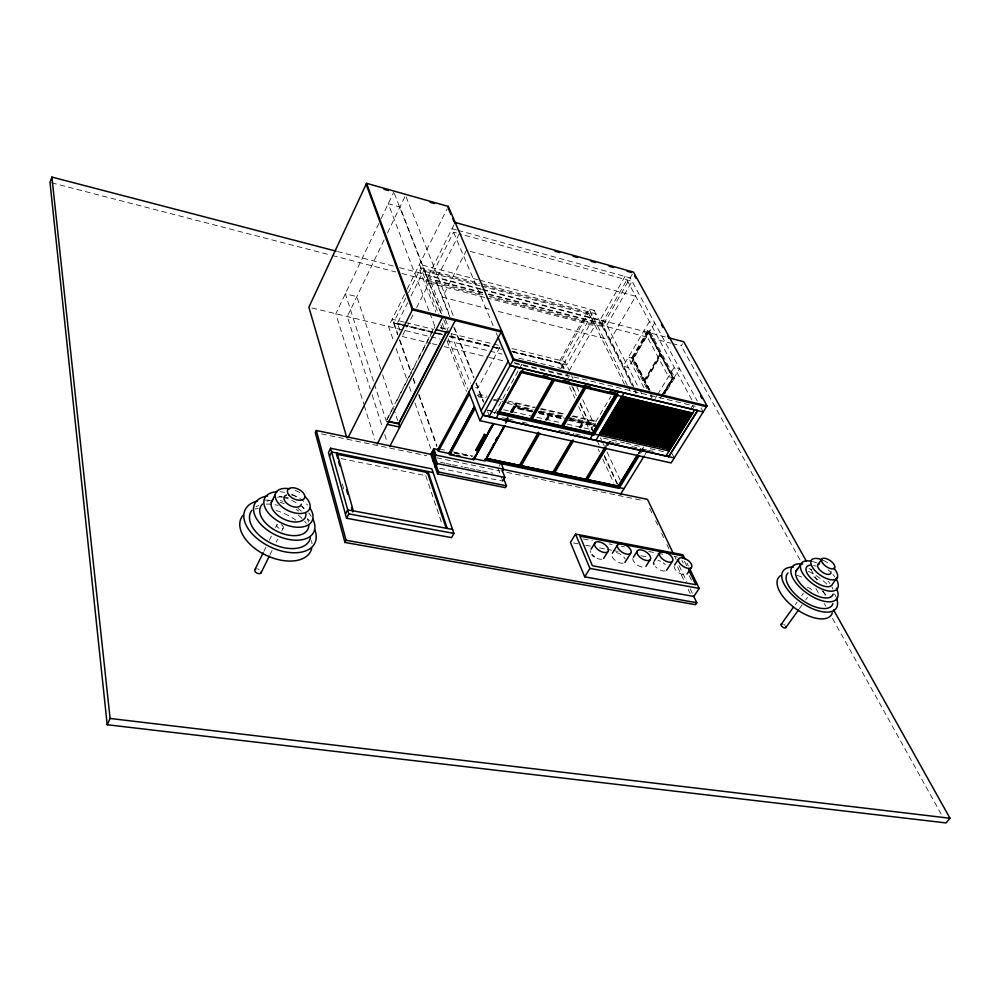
<?xml version="1.0" encoding="UTF-8"?>
<svg xmlns="http://www.w3.org/2000/svg" width="1000" height="1000" viewBox="0 0 1000 1000"><rect width="100%" height="100%" fill="white"/><g stroke="black" fill="none" stroke-linecap="round" stroke-linejoin="round"><path stroke-width="0.75" stroke-dasharray="5 3.75" d="M378.875 223.412L335.838 313.75L363.75 403.938M381.15 218.637L393.812 192.05M384.113 239.925L347.275 316.525L370.238 388.862M387.463 232.963L405.538 195.362M263.875 551.388L265.95 547.188M269.4 540.188L271.462 536M275.6 527.6L276.975 524.8M270.025 554.7L272.1 550.513M276.25 542.125L277.638 539.325M281.8 530.938L283.175 528.15M404.475 294.538L388.562 326.538L393.638 341.225M407.175 289.113L447.175 208.7M405.775 298.075L393.45 322.8L435.625 333.088M408.512 292.575L420.838 267.863L479.487 283.238M433.175 332.163L393.537 323.038L401.112 324.888M400.012 330.575L397.413 323.212L407.638 302.762M411.05 295.938L424 270.025L478.312 284.25M454.062 224.688L425.85 280.825L483.15 295.65M402.788 335.1L413.837 313.163M416.6 307.675L429.038 283L424 270.025M459.3 233.775L435.525 280.75L449.762 316.887M386.9 419.425L434.825 326.2M387.038 419.862L389.162 415.75M389.862 414.375L394.087 406.15M396.912 400.662L415.238 365.012M418.062 359.525L434.975 326.613M499.925 347.238L477.812 388.075L471.712 386.675M494.487 413.75L518.775 369.8M519.513 368.462L521.725 364.475L523.575 368.75M504.95 421.7L507.212 417.65M510.225 412.25L513.825 405.812L531.95 409.938M505.275 421.6L507.525 417.562M510.538 412.188L515.788 402.775L516.487 404.45L511.975 412.525M506.1 421.337L508.363 417.287M511.375 411.887L516.075 403.462L534.2 407.612M505.375 423.312L508.387 417.912M511.413 412.525L514.362 406.987L514.825 408.1L512.562 412.15M511.525 412.8L514.538 407.4L531.25 411.2M505.95 423.288L508.963 417.9M499.125 466.062L500.988 462.775M562.575 368.162L560.188 362.962L588.438 313.075L484.35 285.825M624.5 384.325L589.6 314.475L590.775 312.413M511.975 351.4L561.975 363.612L513.237 352.238M479.712 280.212L594.125 310.312L561.138 368.413L532.375 361.438M568.488 371.887L566.175 375.962L513.488 363.275M569.263 370.538L594.812 325.825L588.438 313.075M545.312 420.213L548.375 414.888L548.75 415.75L546.45 419.738M546.362 420.45L549.412 415.125L549.788 415.988L547.5 419.975M601.675 323.875L626.875 279.9M632.312 274.163L602.288 326.475L490.7 297.613M579.038 427.825L582.125 422.562L582.513 423.425L580.2 427.362M580.062 428.05L583.15 422.8L583.538 423.65L581.225 427.6M646.737 388.537L631.275 358.462L648.075 330.05L649.312 330.375L674.788 377.725L664.775 394.1M632.25 358.225L647.887 331.788M649.312 330.375L632.513 358.762L631.275 358.462M591.25 429.462L610.775 396.475M605.575 446.075L607.975 442.075M606.575 446.3L608.975 442.3M607.775 445.825L610.988 440.487M800.025 559.875L681.237 345.9L682.5 343.825M655.225 398.425L656.812 395.825M657.6 394.525L674.188 367.275L679.638 368.638L664.163 393.975M662.312 394.275L672.475 377.638M660.337 398.2L672.837 377.725L648.238 331.875M661.95 396.35L673.512 377.413L674.788 377.725M664 393.212L673.375 377.863L648.763 332.013L633.125 358.45L649.25 389.75M664.362 393.3L673.737 377.95M638.35 453.312L642.325 446.6M638.475 453.587L640.9 449.637M638.812 454.275L643.475 446.975M641.188 450.863L643.6 446.938M640.713 453.2L643.95 447.938M645 454.675L647.425 450.763M691.087 407.925L692.525 405.613L693.662 407.713M795.312 604.575L797.1 602.075M801.562 595.825L803.35 593.325M799.475 608.575L802.163 604.825M805.75 599.825L807.537 597.337M573.5 542.962L578.1 543.837M585.763 545.288L590.363 546.163M599.562 547.913L605.688 549.075M607.225 549.362L611.825 550.237M613.35 550.525L617.95 551.4M640.938 555.763L648.6 557.225M583.25 538.962L592.375 540.712M609.1 543.913L612.137 544.5M621.263 546.25L624.312 546.825M648.637 551.487L656.237 552.95M657.763 553.237L663.85 554.412M674.488 556.45L677.537 557.025M340.988 458.587L426.35 475.775M439.775 468.237L502.863 481.138M440.5 462.325L445 463.25M446.488 463.562L450.975 464.487M452.475 464.8L462.95 466.95M464.45 467.262L468.938 468.188M470.438 468.5L474.925 469.425M476.413 469.738L480.913 470.662M482.4 470.962L492.875 473.125M321.4 433.9L426.65 455.712M436.763 457.812L499.875 470.9M506.875 472.35L643.275 500.625M439.538 449.05L447.137 450.637M453.212 451.925L472.962 456.075M454.45 452.75L471.163 456.25M454.312 452.975L471.975 456.688M603.312 438.137L624.475 442.887M625.988 443.225L642.613 446.95M650.175 448.638L663.775 451.688M502.488 417.713L507.05 418.725M508.575 419.062L513.138 420.087M522.275 422.125L529.875 423.825M558.787 430.288L563.35 431.312M564.875 431.65L574.012 433.688M575.525 434.025L584.663 436.075M609.012 441.512L613.575 442.537M615.087 442.875L619.663 443.888M631.838 446.613L640.962 448.65M642.487 448.988L647.05 450.012M648.575 450.35L653.138 451.375M503.512 409.725L530.75 415.887M536.8 417.25L561.013 422.725M567.062 424.087L592.788 429.9M487.463 410.075L494.888 411.75M487.562 410.363L495 412.025M491.05 411.737L495.562 412.75M532.587 411.125L514.225 406.788L513.825 405.812M538.375 412.275L564.475 418.387M570.062 419.487L595.725 425.337M532.863 411.325L513.237 406.85L513.638 407.837L531.775 411.95M538.913 412.7L563.075 418.188M570.625 419.913L594.775 425.4M538.837 412.925L563.138 418.45M569.212 419.837L595.037 425.712M539.325 413.663L561.987 418.812M568.038 420.188L595.225 426.375M477.9 394.1L487.013 396.188M497.537 398.587L502.15 399.65M508.113 401.012L535.413 407.262M541.35 408.625L565.6 414.175M573.075 415.887L597.25 421.413M540.237 408.988L564.4 414.525M571.95 416.25L596.112 421.775M477.062 395.438L486.163 397.512M493.738 399.25L502.837 401.325M504.35 401.675L516.487 404.45M478.237 396.763L484.338 398.15M493.475 400.238L501.087 401.975M507.175 403.363L533.062 409.275M540.675 411.012L568.088 417.262M569.612 417.612L595.5 423.512M539.5 411.662L565.175 417.512M566.688 417.85L595.375 424.387M513.938 406.087L532.038 410.213M538.075 411.587L563.725 417.425M569.75 418.8L595.4 424.637M514.212 362.663L695.325 406.287M402.088 336.475L430.7 343.35M432.2 343.713L438.225 345.163M444.237 346.613L487.9 357.125M489.4 357.475L504.45 361.1M311.875 307.938L429.438 336.463M430.95 336.825L440.025 339.025M447.6 340.863L488.475 350.788M489.988 351.15L502.1 354.087M518.75 358.125L530.862 361.062M404.325 322.2L392.2 319.225L397.65 334.775M405.838 322.562L433.137 329.25M451.325 333.713L492.262 343.738M493.775 344.113L498.325 345.225M511.962 348.575L565.025 361.575L568.962 370.037M397.413 323.212L401.938 324.325M403.438 324.688L432.075 331.688M438.113 333.15L442.625 334.263M450.163 336.1L490.863 346.037M496.887 347.512L499.9 348.25M511.962 351.188L560.188 362.962M434.688 332.537L442.262 334.387M449.85 336.238L490.763 346.225M492.275 346.6L499.85 348.438M437.125 333.462L443.15 334.925M450.688 336.763L501.887 349.263M512.438 351.838L566.65 365.062L595.862 313.75L480.988 283.625M402.625 325.25L432.925 332.65M434.438 333.013L442.025 334.862M449.6 336.712L490.5 346.7M492.025 347.062L501.112 349.288M440.462 327.587L447.512 329.325M440.625 328L447.675 329.738M673.925 378L668.475 376.65L643.988 330.775L649.3 332.15M489.35 309.137L442.475 297.175L466.4 250.375L635.725 296.25L610.35 340.012L495.4 310.688M482.35 292.9L429.825 279.275L453.537 232.188L458.038 233.425M488.325 294.45L606.812 325.2L632.062 281.325L459.538 233.837M51.513 182.763L330.887 255.138M332.4 255.538L395.825 271.962M401.863 273.525L483.413 294.65M489.45 296.225L670.662 343.162M672.175 343.55L681.237 345.9M429.038 283L484.8 297.413M486.312 297.8L594.812 325.825M648.725 331.375L647.487 331.05L672.9 378.425L674.163 378.738L648.075 330.05M337.6 251.525L393.525 266.1M399.575 267.675L481.2 288.95M482.713 289.35L665.625 337.013M481.262 289.462L428.425 275.7L443.175 313.5M482.775 289.85L605.037 321.7L638.75 388.025M482.612 292.4L435.788 280.238L450.037 316.375M488.663 293.975L601.95 323.387L633.4 385.625M478.2 279.812L419.487 264.363L438.8 314.325M479.862 285.788L419.738 270.062L435.875 311.962M481.375 286.175L589.6 314.475M456.55 229.925L452.062 228.675L493.162 325.7M458.05 230.338L630.188 277.887L697.337 401.112M810.8 569.113L816.875 580M822.962 590.9L826.012 596.337M815.913 588.5L818.938 593.95M824.237 603.488L825.75 606.225M832.562 618.488L941.513 814.75M701 407.837L703.238 411.95M691.787 399.775L625.013 276.45L599.9 320.363L633.425 386.737M649.788 389.888L633.65 358.575L628.375 357.25L644.425 388.587M649.987 390.588L633.088 357.788L631.862 357.475L650.15 393.013M632.6 358.312L648.713 389.625M650.85 394.375L652.262 397.113M650.25 395.375L651.65 398.113M639.45 389.387L642.487 395.375M672.163 453.75L674.287 457.925M634.113 388.1L636.875 393.562M594.125 310.312L631.912 385.188M634.712 390.737L636.1 393.512M627.3 385.3L589.05 308.975L560 360.337L563.9 368.812M628 386.688L630.775 392.238M687.025 563.175L688.375 565.988M684.5 561.225L687.175 566.763M681.9 560.388L683.238 563.15M689.225 575.612L692.55 582.537M674.812 556.65L676.15 559.438M679.062 565.562L686.8 581.788M690.138 588.775L692.8 594.362M649.65 508.237L652.3 513.825M655.625 520.812L657.625 525.013M661.612 533.4L663.6 537.587M666.925 544.575L668.913 548.763M677.55 566.938L683.538 579.513M688.188 589.3L690.188 593.488M571.587 375.688L572.9 378.5M576.838 386.975L578.8 391.213M582.737 399.675L595.2 426.488M600.438 437.788L602.413 442.013M603.062 443.425L604.375 446.25M607 451.9L620.125 480.125M561.975 363.612L564.587 369.275M567.2 374.925L568.513 377.762M573.088 387.663L576.35 394.738M580.275 403.225L592.688 430.112M604.45 455.575L617.513 483.875M571.725 385.763L576.287 395.65M580 403.7L592.413 430.575M597.638 441.9L599.1 445.087M604.163 456.05L617.225 484.35M569.587 386.8L574.788 398.125M578.688 406.6L589.75 430.65M598.2 449.038L599.5 451.875M602.75 458.95L613.8 482.987M496.188 332.825L497.388 335.688M406.112 196.8L454.087 317.65M454.6 327.938L473.975 377.075M476.25 382.85L483.663 401.637M487.65 411.75L488.787 414.65M453.75 327.013L473.688 377.6M475.962 383.387L483.438 402.362M445.438 319.312L448.837 328.038M451.112 333.85L470.387 383.275M441.55 313.988L399.963 206.975L388.263 203.713L429.275 311.613M443.8 319.762L448.862 332.775M394.375 193.487L441.912 315.912M442.175 323.075L444.988 330.35M448.175 338.6L467.713 389.137M497.887 468.263L503.775 483.5M440.875 324.975L442.55 329.312M447 340.863L466.475 391.438M429.837 313.075L436.138 329.663M393.775 322.55L397.887 334.288M399.95 340.15L411.262 372.438M413.325 378.3L415.9 385.637M418.988 394.438L436.987 445.8M399.375 339.725L411.175 373.4M413.062 378.8L415.788 386.575M418.725 394.938L436.812 446.6M396.175 348.562L407.337 380.85M409.363 386.725L411.9 394.062M414.95 402.875L430.675 448.375M425.75 475.662L442.45 525.337M380.775 369.25L356.85 296.625L345.363 293.762L373.85 382.388M382.6 374.8L397.675 420.525M374.325 383.875L387.35 424.387M372.1 394.762L382.413 427.238M384.75 434.625L387.1 442M364.212 405.412L374.738 439.412M342.375 484.075L344.025 490M291.25 494.825A9.338 5.35 25.5 0 1 296.575 496.925M277.475 497.262A18.613 10.75 25.5 0 1 283.025 496.9M285.663 497.25A18.613 10.75 25.5 0 1 288.363 497.9M302.425 506.637A18.613 10.75 25.5 0 1 303.875 508.575M295.212 490.412A18.675 10.688 25.5 0 1 300.375 493.013M266.988 501.287A26.2 15.25 25.4 0 1 270.538 500.4M280.387 500.688A26.2 15.25 25.4 0 1 282.913 501.25M297.838 508.288A26.2 15.25 25.4 0 1 301.388 511.238M307.475 519.362A26.2 15.25 25.4 0 1 308.438 522.087M280.038 491.775A26.275 15.175 25.5 0 1 284.488 492.325M292.087 494.55A26.275 15.175 25.5 0 1 307.6 505M256.075 506.725A32.638 19.15 25.4 0 1 258.625 505.562M266.35 504.113A32.638 19.15 25.4 0 1 278.038 505.363M298.375 515.237A32.638 19.15 25.4 0 1 306.35 523.425M279.413 496.488A32.75 19.062 25.4 0 1 282.087 497.075M283.45 497.425A32.75 19.062 25.4 0 1 297.863 503.762M300.225 505.312A32.75 19.062 25.4 0 1 305.575 509.637M308.712 512.913A32.75 19.062 25.4 0 1 311.275 516.312M255.025 508.963A38.5 22.763 25.3 0 1 258.2 508.525M276.012 510.5A38.5 22.763 25.3 0 1 295.738 520.1M311.475 540.588A38.5 22.763 25.3 0 1 312 543.737M263.825 500.138A38.625 22.662 25.4 0 1 269.8 500.3M280.038 502.275A38.625 22.662 25.4 0 1 284.237 503.65M296.2 509.487A38.625 22.662 25.4 0 1 298.625 511.075M307.438 518.575A38.625 22.662 25.4 0 1 309.438 520.837M257.475 568.875A3.475 2.125 25.1 0 1 259.15 569.45M281.238 524.738A3.538 2.075 25.4 0 1 282.587 528.638A3.538 2.075 25.4 0 1 277.188 526.725A3.538 2.075 25.4 0 1 279.538 524.138M813.512 565.462A15.613 7.225 35.2 0 1 816.137 566.175M823.363 560.375A15.662 7.188 35.1 0 1 830.462 564.875M809.075 568.638A21.988 10.263 35.2 0 1 811.95 569.675M828.037 581.188A21.988 10.263 35.2 0 1 829.925 583.55M832.038 587.05A21.988 10.263 35.2 0 1 832.938 589.275M812.463 561.512A22.05 10.2 35.2 0 1 816.737 562.95M828.162 569.913A22.05 10.2 35.2 0 1 830.175 571.688M832.875 574.462A22.05 10.2 35.2 0 1 834.775 576.838M813.85 576.888A27.413 12.9 35.3 0 1 820.725 581.812M797.075 575.363A32.35 15.362 35.4 0 1 803.725 577.95M822.087 590.825A32.35 15.362 35.4 0 1 826.725 596.087M808.45 571.312A32.438 15.275 35.3 0 1 827.825 585.188M834.625 594.1A32.438 15.275 35.3 0 1 835.987 596.812M783.763 624.388A2.925 1.438 35.7 0 1 784.987 625.275M807.362 587.75A2.975 1.4 35.3 0 1 811.775 590.138M683.35 574.738A7.7 3.875 33.6 0 1 674.1 566.425M665.088 570.962A7.738 3.938 33.3 0 1 655.413 566.562M657.962 560.45A7.738 3.938 33.3 0 1 660.575 561.3M663.162 562.825A7.738 3.938 33.3 0 1 665.325 564.775M642.038 567.038A7.775 3.987 32.9 0 1 632.762 558.638M623.288 563.175A7.812 4.05 32.6 0 1 615.638 560.688A7.812 4.05 32.6 0 1 611.688 554.663M616.312 552.562A7.812 4.05 32.6 0 1 625.15 559.05M601.975 559.2A7.862 4.1 32.2 0 1 596.888 558.25M590.688 552.575A7.862 4.1 32.2 0 1 590.337 550.638M649.438 321.55L623.075 366.238L628.337 367.55L654.75 322.95L649.438 321.55M659.875 354.012L643.875 380.662L644.975 380.938L660.987 354.288L659.875 354.012M660.25 354.7L644.225 381.35L645.325 381.625L661.35 354.975L660.25 354.7"/><path stroke-width="1.5" d="M336.087 251.137L51.9 177.075L50 182.375L107.188 724.737L946.05 822.925L950 818.263L833.612 609.95M107.188 724.737L110.087 718.462L51.9 177.075M454.738 223.363L455.175 222.475L633.5 272.1L707.062 405.863L671.125 462.938L479.9 420.662L513.688 359.075L448.312 206.425L366.55 183.325L308.875 307.213L346.825 437.775M271.275 502.55L275.4 494.05M503.75 478.9L506.425 485.812L505.375 487.65L437.55 473.913L430.788 454.312L316.337 430.5L315.3 432.638L344.95 542.45L695.5 604.675L696.8 602.75L693.462 595.763M254.925 569.587L263.188 552.788M261.025 572.875L269.325 556.1M447.863 207.312L448.312 206.425M330.6 448.237L328.475 452.525L346.562 518.25L451.562 537.625L453.925 533.425L431.863 468.875L330.6 448.237L348.825 513.888L346.562 518.25M329.5 456.275L331.65 451.987L433.125 472.562M347.95 437.863L412.825 308.875L366.55 183.325M377.238 444.025L442.475 317.35M345.438 514.175L347.7 509.812L452.562 529.425M398.638 423.475L446.075 332.088M446.95 331.125L398.787 423.9L387.725 421.525M389.65 446.6L455.238 320.525M344.95 542.45L346.087 540.262L316.337 430.5M430.788 454.312L433.812 448.688L438.4 449.637M437.388 450.375L501.688 331.05L412.825 308.875M433.025 460.788L436.062 455.15L433.812 448.688M450.438 453.75L438.438 451.25L469.475 393.713M426.863 473.587L427.987 471.525L447.25 528.438M435.275 467.325L437.312 463.562L432.812 450.562M437.55 473.913L438.575 472.025L431.8 452.438M449.888 454.7L449.575 453.837L474.513 408.025L474.837 408.862L449.888 454.7L473.725 459.688L493.725 423.612M481.1 410.75L508.212 361.213M489.062 416.637L516.35 367.15M475.913 449.75L484.425 434.375L485.412 434.588L485.75 435.438L477.225 450.812L475.913 449.75L477.225 450.812M476.238 450.613L484.75 435.225L484.425 434.375M476.912 449.963L485.412 434.588M497.438 413.663L520.95 371.2L618.088 394.4L593.787 435.275L497.438 413.663L497.025 412.638M500.462 409.45L504.925 401.4M506.4 398.713L510.125 392.013M511.613 389.325L516.062 381.287M517.55 378.6L519.038 375.913M474.888 456.15L473.725 459.688M478.587 449.475L480.075 446.812M484.513 438.8L485.988 436.125M487.475 433.45L491.912 425.438M493.363 423.55L474 458.95L493.462 423.837M496.225 418.1L523.575 368.75M495.538 440.238L497.05 437.537M492.562 446.25L494.075 443.55M486.65 457.325L494.938 442.475M496.45 439.787L497.95 437.088M499.462 434.387L503.988 426.287M504.45 425.975L484.9 460.962L472.912 458.462M486.163 459.375L505.025 425.65M530.237 418.938L552.775 379.2L553.175 380.075L530.625 419.837L530.237 418.938L531.712 420.075L554.275 380.337L553.875 379.462M531.337 419.188L535.837 411.238M537.337 408.587L544.862 395.35M546.362 392.7L552.375 382.113M502.238 471.375L503.475 469.175L500.988 462.775M503.55 479.913L504.95 477.463L502.175 470.325M538.45 432.2L519.375 465.487L519.738 466.362L538.825 433.062M525.763 456.388L520.413 465.7L520.763 466.575L539.862 433.288M527.288 453.725L538.725 433.762M584.738 387.612L561.95 426.875L561.55 425.988L584.325 386.725M585.825 387.863L563.025 427.113L562.625 426.225L574.775 405.3M576.287 402.675L585.4 386.987M571.325 440.962L552.8 472.512L553.162 473.375L572.475 440.513M573.112 439.875L553.812 472.725L554.188 473.587L573.5 440.737M615.712 394.062L592.712 432.825L593.25 433.975M592.788 432.975L615.788 394.2L616.275 395.188M615.925 394.487L592.913 433.25L498.975 412.125M590.087 439.025L618.325 391.463M598.938 434.988L621.987 396.3L692.537 413.125L669 450.737M595.9 440.325L624.188 392.875M600.675 435.387L623.75 396.725M623.95 398.725L625.125 399L603.913 434.475L602.762 434.212L623.95 398.725L623.25 397.312M627.837 398.413L628.538 399.825L607.312 435.238L606.163 434.975L605.487 433.55L626.675 398.125M606.163 434.975L627.375 399.538L628.538 399.825M631.25 399.225L631.95 400.625L610.712 436L609.55 435.737L608.888 434.312L630.087 398.95M609.55 435.737L630.788 400.35L631.95 400.625M604.775 447.413L585.55 479.387L585.938 480.262L605.975 446.938M612.938 436.512L634.2 401.163L635.363 401.438L614.1 436.763L612.938 436.512L612.263 435.075L632.712 401.062M587.35 478.275L604.975 448.963M606.175 448.488L586.925 480.462L586.55 479.6M616.325 437.262L637.6 401.975L638.763 402.25L617.475 437.525L616.325 437.262L615.65 435.838L636.112 401.875M619.7 438.025L641 402.788L640.288 401.375L619.012 436.6L619.7 438.025L620.85 438.288L642.15 403.062L641 402.788M622.375 437.362L643.675 402.188L645.537 403.862L624.212 439.05L622.375 437.362L623.525 437.625M623.062 438.787L644.388 403.587M648.2 403.263L648.925 404.663L627.562 439.8L626.425 439.538L625.737 438.125L647.05 402.987M626.425 439.538L647.775 404.387L648.925 404.663M649.638 405.087L629.087 438.875L629.775 440.3L630.913 440.55L652.288 405.475L651.15 405.2L629.775 440.3M633.125 441.05L654.513 406L655.65 406.275L634.263 441.312L633.125 441.05L632.425 439.625L653.787 404.588M685 558.975L682.962 554.763L575.513 534.062L570.438 542.388L584.712 576.825L693.8 596.462L699.2 588.413L689.737 568.787M635.763 440.387L657.15 405.387L659.013 407.062L637.6 442.062L635.763 440.387L636.9 440.637M636.462 441.8L657.875 406.8M639.788 442.55L661.225 407.587L660.5 406.188L639.1 441.138L639.788 442.55L640.925 442.812L662.362 407.863L661.225 407.587M664.975 407.262L665.7 408.663L644.25 443.562L643.112 443.3L642.412 441.887L663.838 406.987M643.112 443.3L664.562 408.387L665.7 408.663M618.125 486.2L637.537 454.625M618.25 486.475L637.675 454.9M646.438 444.05L667.9 409.188L669.038 409.45L647.562 444.3L646.438 444.05L645.725 442.638L666.375 409.075M638 455.588L618.562 487.175L618.05 486.062L487.25 458.562M619.462 486.15L626.7 474.387M628.312 471.775L634.75 461.312M636.362 458.7L637.962 456.087M619.65 487.4L484.988 459.137L484.425 460.138L619.062 488.35L639.087 455.825M649.737 444.8L671.237 409.975L672.375 410.25L650.863 445.05L649.737 444.8L649.038 443.375L670.5 408.575M620.388 494.538L644.2 455.988M652.337 444.125L673.825 409.363L675.688 411.037L654.175 445.8L652.337 444.125L654.175 445.8M653.05 445.538L674.562 410.763M591.05 549.2L595.188 542.5M655.638 444.862L677.138 410.15L679 411.825L657.463 446.538L655.638 444.862L656.75 445.125M656.338 446.287L677.875 411.55M659.638 447.025L681.188 412.337L682.312 412.612L660.75 447.275L659.638 447.025L658.925 445.613L680.45 410.938M662.913 447.762L684.488 413.125L685.612 413.4L664.038 448.013L662.913 447.762L662.2 446.35L682.95 413.013M584.712 576.825L589.938 568.438L575.513 534.062M665.475 447.088L687.038 412.512L688.913 414.175L667.312 448.75L665.475 447.088L667.312 448.75M666.188 448.5L687.788 413.913M667.35 447.512L668.975 444.925M670.588 442.325L673.025 438.438M675.45 434.538L677.075 431.95M678.688 429.35L687.6 415.087M667.325 450.363L690.863 412.725M665.913 455.938L694.788 409.8M603.625 558.45L607.812 551.763A7.887 4.088 32.1 0 0 600.975 542.362A7.887 4.088 32.1 0 0 595.688 547.312A7.887 4.088 32.1 0 0 607.812 551.763M668.75 456.688L697.663 410.613M612.362 553.225L618 544.25M624.9 562.425L630.6 553.462A7.85 4.025 32.5 0 0 623.688 544.1A7.85 4.025 32.5 0 0 618.587 549.05A7.85 4.025 32.5 0 0 630.6 553.462M633.4 557.2L637.6 550.612M645.9 566.337L650.138 559.775A7.8 3.962 32.9 0 0 643.188 550.45A7.8 3.962 32.9 0 0 638.25 555.4A7.8 3.962 32.9 0 0 650.138 559.775M654.163 561.125L659.875 552.3M666.612 570.212L672.375 561.4A7.763 3.9 33.2 0 0 665.362 552.125A7.763 3.9 33.2 0 0 660.612 557.05A7.763 3.9 33.2 0 0 672.375 561.4M674.663 564.987L678.913 558.513M687.075 574.038L691.363 567.562A7.713 3.85 33.5 0 0 684.312 558.325A7.713 3.85 33.5 0 0 679.712 563.263A7.713 3.85 33.5 0 0 691.363 567.562M795.925 571.3L800.713 564.513M817.613 565.037L821.55 559.5M781.025 624.575L793.525 607.075M786.05 627.3L798.587 609.825M837.513 577.175L832.6 583.962A15.613 7.225 35.2 0 1 813.075 580.225A15.613 7.225 35.2 0 1 810.075 565.225M110.087 718.462L950 818.263M346.087 540.262L696.8 602.75M589.938 568.438L699.2 588.413M348.825 513.888L453.925 533.425M438.575 472.025L506.425 485.812M437.312 463.562L504.95 477.463M436.062 455.15L503.475 469.175M502.525 469.225L647.5 499.375L673.487 553.85M486.125 458.462L619.2 486.425M485.887 458.675L618.825 486.712M485.163 459.45L505 463.612M508.05 464.263L511.1 464.9M513.1 465.238L524.837 467.775M526.862 468.125L529.925 468.775M532.975 469.412L543.162 471.625M550.788 473.225L563 475.788M565.087 476.15L568.15 476.788M575.8 478.4L585.9 480.588M588.95 481.225L592 481.875M594.15 482.25L604.85 484.5M607.913 485.138L610.962 485.775M618.663 487.463L624.05 488.6M449.575 453.837L454.05 454.775M457.025 455.4L460 456.025M388.963 421.4L397.262 423.175M387.35 424.387L399.825 427.05L398.35 422.6M484.75 435.225L485.75 435.438M482.8 415.112L668.688 456.55L697.575 410.462L510.025 365.5M674.287 457.925L482.863 415.262L471.525 386.188M603.7 432.887L666.112 446.987M605.487 433.55L606.65 433.812M608.888 434.312L610.037 434.575M612.263 435.075L614.1 436.763M615.65 435.838L616.788 436.1M625.737 438.125L626.875 438.375M632.425 439.625L633.562 439.888M642.412 441.887L643.55 442.137M645.725 442.638L646.862 442.887M649.038 443.375L650.863 445.05M658.925 445.613L660.037 445.863M662.2 446.35L664.038 448.013M599.862 433.438L669.95 449.225M593.95 433.225L498.8 411.688L499.263 412.85M561.55 425.988L562.625 426.225M499.212 412.713L669.062 450.887M594.412 434.237L498.038 412.575L497.625 411.562M621.038 397.912L691.562 414.688M703.238 411.95L510.087 365.65L498 337.113M543.263 375.637L547.812 376.725M562.987 380.35L569.05 381.8M584.225 385.425L590.288 386.875M610.013 391.587L616.075 393.05M524.275 372.612L528.775 373.688M531.788 374.4L537.788 375.838M545.3 377.625L549.812 378.7M552.812 379.425L558.825 380.863M566.337 382.65L570.85 383.725M573.85 384.438L579.862 385.875M587.375 387.675L591.888 388.75M594.888 389.462L600.9 390.9M603.9 391.613L612.925 393.762M520.325 372.312L692.613 413.275M706.513 406.737L513.175 360.025L500.387 330.125M513.688 359.075L707.062 405.863M436.138 329.663L448.862 332.775M501.188 331.975L412.337 309.837L366.125 184.237M668.65 337.8L683.763 341.737L806.225 560.938M555.112 251.262L559.612 252.512M573.1 256.262L577.587 257.512M591.075 261.262L595.575 262.512M609.05 266.262L613.55 267.512M627.038 271.262L631.525 272.512M383.963 189.275L388.425 190.538M430.037 202.275L434.487 203.538M634.525 275.663L636.025 278.387M661.525 324.812L663.025 327.55M667.525 335.737L669.025 338.462M700.512 395.812L702.013 398.55M644.825 402.45L645.537 403.862M683.175 558.45L681.838 555.688L579.913 536.087L592.425 565.75L695.837 584.763L688.5 569.525M602.087 432.788L602.762 434.212M618.612 487.388L619.062 488.35M448.475 208.738L450.938 214.475M452.775 218.775L454 221.637M468.638 391.525L479.9 420.662M437.837 449.525L438.438 451.25M446.175 528.025L427.425 472.55L336.538 454.162L337.788 458.612M337.075 453.088L353.312 510.863M338.625 461.575L339.862 466.012M346.512 489.725L347.762 494.175M351.5 507.512L352.75 511.95M301.35 504.275A9.338 5.35 25.5 0 1 288.837 504.862A9.338 5.35 25.5 0 1 286.475 495.025M305.863 513.725A18.613 10.75 25.5 0 1 285.038 519.65A18.613 10.75 25.5 0 1 272.95 499.625M304.812 496.375A18.675 10.688 25.5 0 1 302.375 513.362A18.675 10.688 25.5 0 1 276.425 500.312A18.675 10.688 25.5 0 1 289.788 488.825M308.812 524.725A26.2 15.25 25.4 0 1 278.738 532.125A26.2 15.25 25.4 0 1 262.462 504.062M310.125 508.275A26.275 15.175 25.5 0 1 299.875 527.225A26.275 15.175 25.5 0 1 266.588 510.487A26.275 15.175 25.5 0 1 277.238 491.75M310.413 537.837A32.638 19.15 25.4 0 1 271.95 543.675A32.638 19.15 25.4 0 1 251.925 510.188M312.85 519.062A32.75 19.062 25.4 0 1 297.125 540.212A32.75 19.062 25.4 0 1 257.325 519.925A32.75 19.062 25.4 0 1 267.638 496.025M311.725 548.2A38.5 22.763 25.3 0 1 265.975 555.212A38.5 22.763 25.3 0 1 242.975 515.337M314.788 529.725A38.625 22.662 25.4 0 1 294.525 552.775A38.625 22.662 25.4 0 1 248.975 529.925A38.625 22.662 25.4 0 1 257.5 501M261.2 571.763A3.475 2.125 25.1 0 1 259.025 573.663A3.475 2.125 25.1 0 1 255.1 571.538A3.475 2.125 25.1 0 1 255.925 568.925M830.888 571.838A7.825 3.588 35.1 0 1 822.075 571.962A7.825 3.588 35.1 0 1 819.55 563.75M833.825 568.112A15.662 7.188 35.1 0 1 831.438 579.825A15.662 7.188 35.1 0 1 811.6 565.688A15.662 7.188 35.1 0 1 822.325 559.913M833.15 594.038A21.988 10.263 35.2 0 1 808.312 590.975A21.988 10.263 35.2 0 1 797.913 568.787M836.3 579.175A22.05 10.2 35.2 0 1 827.75 590.85A22.05 10.2 35.2 0 1 802.312 572.688A22.05 10.2 35.2 0 1 811.112 561.2M832.925 603.575A27.413 12.9 35.3 0 1 803.062 600.7A27.413 12.9 35.3 0 1 787.962 572.95M836.388 588.138A27.487 12.825 35.2 0 1 824.375 601.312A27.487 12.825 35.2 0 1 793.487 579.225A27.487 12.825 35.2 0 1 802.7 564.038M832.325 612.85A32.35 15.362 35.4 0 1 795.625 608.625A32.35 15.362 35.4 0 1 780.575 575.638M836.513 598.138A32.438 15.275 35.3 0 1 820.337 611.337A32.438 15.275 35.3 0 1 785.3 586.237A32.438 15.275 35.3 0 1 793.275 567.15M785.825 626.337A2.925 1.438 35.7 0 1 784.6 627.975A2.925 1.438 35.7 0 1 781.25 625.538A2.925 1.438 35.7 0 1 782.475 623.913M654 564.462A7.738 3.938 33.3 0 1 653.562 562.55M594.237 556.688A7.862 4.1 32.2 0 1 592.062 554.7M474.087 407.075L448.975 453.713L474.087 407.075M288.863 495.012A9.363 5.325 25.6 0 0 303.975 498.875A9.363 5.325 25.6 0 0 295.487 488.137A9.363 5.325 25.6 0 0 288.863 495.012M822.513 562.938A7.85 3.575 35 0 0 834.188 568.5A7.85 3.575 35 0 0 827.9 559.263A7.85 3.575 35 0 0 822.513 562.938"/></g></svg>
